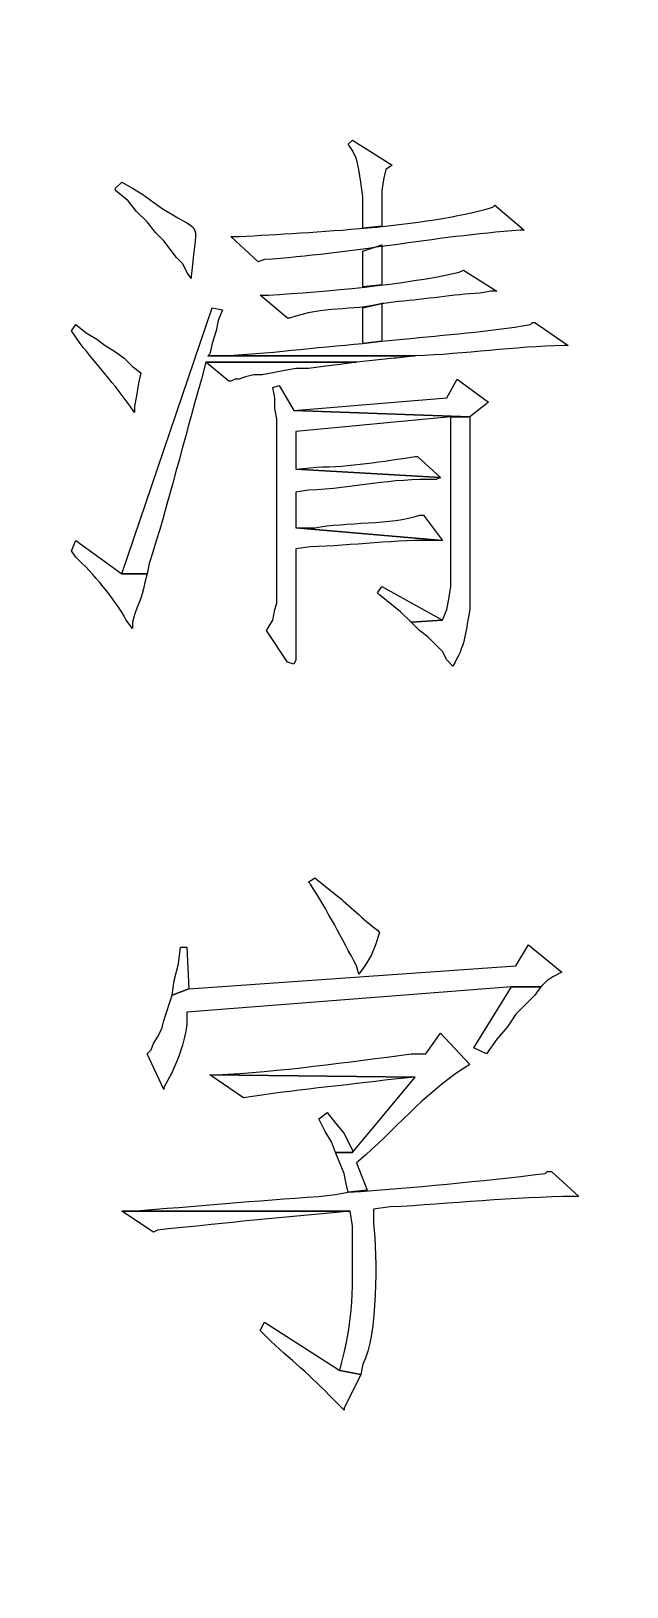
# Model space of a CAD drawing. Header units: centimetres. Extents: x -20.7 to 20.7, y -14.5 to 14.5.
# Drawn here: x -12.783 to -12.181, y -8.708 to -7.137 of the extents above; entities that cross this region are included whole.
import ezdxf

# ---------------------------------------------------------------- set-up
doc = ezdxf.new("R2010")
doc.units = ezdxf.units.CM
doc.header["$MEASUREMENT"] = 0
doc.layers.add('layer 1', color=7, linetype='Continuous')

msp = doc.modelspace()

# ---------------------------------------------------------------- linework, layer by layer
at = {"layer": 'layer 1', "lineweight": 9}
msp.add_open_spline([(19.88612, 13.89874), (19.88612, 13.89874), (-20.11465, 13.89874), (-20.11465, 13.89874), (-20.11465, 13.89874), (-20.11465, 13.89874), (-20.11465, -13.80208), (-20.11465, -13.80208)], degree=3, knots=[0, 0, 0, 0, 0.3333333, 0.3333333, 0.3333333, 0.3333333, 1, 1, 1, 1], dxfattribs=at)
at = {"layer": 'layer 1'}
for points, knots in [([(-12.45867, -7.24676), (-12.45867, -7.24676), (-12.4629, -7.251), (-12.4629, -7.251), (-12.4629, -7.251), (-12.4629, -7.251), (-12.45867, -7.25735), (-12.45867, -7.25735), (-12.45867, -7.25735), (-12.45867, -7.25735), (-12.45443, -7.26581), (-12.45443, -7.26581), (-12.45443, -7.26581), (-12.45443, -7.26581), (-12.45232, -7.2764), (-12.45232, -7.2764), (-12.45232, -7.2764), (-12.45232, -7.2764), (-12.4502, -7.2891), (-12.4502, -7.2891), (-12.4502, -7.2891), (-12.4502, -7.2891), (-12.44808, -7.30391), (-12.44808, -7.30391), (-12.44808, -7.30391), (-12.44808, -7.30391), (-12.44808, -7.33566), (-12.44808, -7.33566), (-12.44808, -7.33566), (-12.44808, -7.33566), (-12.42903, -7.33355), (-12.42903, -7.33355), (-12.42903, -7.33355), (-12.42903, -7.33355), (-12.42903, -7.29756), (-12.42903, -7.29756), (-12.42903, -7.29756), (-12.42903, -7.29756), (-12.42692, -7.28486), (-12.42692, -7.28486), (-12.42692, -7.28486), (-12.42692, -7.28486), (-12.4248, -7.2764), (-12.4248, -7.2764), (-12.4248, -7.2764), (-12.4248, -7.2764), (-12.41845, -7.27216), (-12.41845, -7.27216), (-12.41845, -7.27216), (-12.41845, -7.27216), (-12.45867, -7.24676), (-12.45867, -7.24676)], [0, 0, 0, 0, 0.0714286, 0.0714286, 0.0714286, 0.0714286, 0.1428571, 0.1428571, 0.1428571, 0.1428571, 0.2142857, 0.2142857, 0.2142857, 0.2142857, 0.2857143, 0.2857143, 0.2857143, 0.2857143, 0.3571429, 0.3571429, 0.3571429, 0.3571429, 0.4285714, 0.4285714, 0.4285714, 0.4285714, 0.5, 0.5, 0.5, 0.5, 0.5714286, 0.5714286, 0.5714286, 0.5714286, 0.6428571, 0.6428571, 0.6428571, 0.6428571, 0.7142857, 0.7142857, 0.7142857, 0.7142857, 0.7857143, 0.7857143, 0.7857143, 0.7857143, 0.8571429, 0.8571429, 0.8571429, 0.8571429, 1, 1, 1, 1]), ([(-12.6915, -7.2891), (-12.6915, -7.2891), (-12.69785, -7.29545), (-12.69785, -7.29545), (-12.69785, -7.29545), (-12.69785, -7.29545), (-12.69785, -7.29756), (-12.69785, -7.29756), (-12.69785, -7.29756), (-12.69785, -7.29756), (-12.68515, -7.30815), (-12.68515, -7.30815), (-12.68515, -7.30815), (-12.68515, -7.30815), (-12.67668, -7.31873), (-12.67668, -7.31873), (-12.67668, -7.31873), (-12.67668, -7.31873), (-12.6661, -7.32931), (-12.6661, -7.32931), (-12.6661, -7.32931), (-12.6661, -7.32931), (-12.65763, -7.3399), (-12.65763, -7.3399), (-12.65763, -7.3399), (-12.65763, -7.3399), (-12.64917, -7.34836), (-12.64917, -7.34836), (-12.64917, -7.34836), (-12.64917, -7.34836), (-12.63647, -7.3653), (-12.63647, -7.3653), (-12.63647, -7.3653), (-12.63647, -7.3653), (-12.63012, -7.37165), (-12.63012, -7.37165), (-12.63012, -7.37165), (-12.63012, -7.37165), (-12.62588, -7.38011), (-12.62588, -7.38011), (-12.62588, -7.38011), (-12.62588, -7.38011), (-12.62165, -7.38646), (-12.62165, -7.38646), (-12.62165, -7.38646), (-12.62165, -7.38646), (-12.62165, -7.38435), (-12.62165, -7.38435), (-12.62165, -7.38435), (-12.61459, -7.31446), (-12.60719, -7.35006), (-12.67033, -7.3018), (-12.67033, -7.3018), (-12.67033, -7.3018), (-12.68092, -7.29545), (-12.68092, -7.29545), (-12.68092, -7.29545), (-12.68092, -7.29545), (-12.6915, -7.2891), (-12.6915, -7.2891)], [0, 0, 0, 0, 0.0625, 0.0625, 0.0625, 0.0625, 0.125, 0.125, 0.125, 0.125, 0.1875, 0.1875, 0.1875, 0.1875, 0.25, 0.25, 0.25, 0.25, 0.3125, 0.3125, 0.3125, 0.3125, 0.375, 0.375, 0.375, 0.375, 0.4375, 0.4375, 0.4375, 0.4375, 0.5, 0.5, 0.5, 0.5, 0.5625, 0.5625, 0.5625, 0.5625, 0.625, 0.625, 0.625, 0.625, 0.6875, 0.6875, 0.6875, 0.6875, 0.75, 0.75, 0.75, 0.75, 0.8125, 0.8125, 0.8125, 0.8125, 0.875, 0.875, 0.875, 0.875, 1, 1, 1, 1]), ([(-12.31473, -7.31238), (-12.31473, -7.31238), (-12.31685, -7.3145), (-12.31685, -7.3145), (-12.31685, -7.3145), (-12.38663, -7.33503), (-12.49775, -7.33968), (-12.57297, -7.34413), (-12.57297, -7.34413), (-12.57297, -7.34413), (-12.58143, -7.34413), (-12.58143, -7.34413), (-12.58143, -7.34413), (-12.58143, -7.34413), (-12.55392, -7.36953), (-12.55392, -7.36953), (-12.55392, -7.36953), (-12.55392, -7.36953), (-12.54757, -7.36741), (-12.54757, -7.36741), (-12.54757, -7.36741), (-12.46043, -7.36173), (-12.37654, -7.34406), (-12.28933, -7.33778), (-12.28933, -7.33778), (-12.28933, -7.33778), (-12.2851, -7.33778), (-12.2851, -7.33778), (-12.2851, -7.33778), (-12.2851, -7.33778), (-12.31473, -7.31238), (-12.31473, -7.31238)], [0, 0, 0, 0, 0.1111111, 0.1111111, 0.1111111, 0.1111111, 0.2222222, 0.2222222, 0.2222222, 0.2222222, 0.3333333, 0.3333333, 0.3333333, 0.3333333, 0.4444444, 0.4444444, 0.4444444, 0.4444444, 0.5555556, 0.5555556, 0.5555556, 0.5555556, 0.6666667, 0.6666667, 0.6666667, 0.6666667, 0.7777778, 0.7777778, 0.7777778, 0.7777778, 1, 1, 1, 1]), ([(-12.42903, -7.3526), (-12.42903, -7.3526), (-12.44808, -7.35895), (-12.44808, -7.35895), (-12.44808, -7.35895), (-12.44808, -7.35895), (-12.44808, -7.39493), (-12.44808, -7.39493), (-12.44808, -7.39493), (-12.44808, -7.39493), (-12.42903, -7.39281), (-12.42903, -7.39281), (-12.42903, -7.39281), (-12.42903, -7.39281), (-12.42903, -7.3526), (-12.42903, -7.3526)], [0, 0, 0, 0, 0.2, 0.2, 0.2, 0.2, 0.4, 0.4, 0.4, 0.4, 0.6, 0.6, 0.6, 0.6, 1, 1, 1, 1]), ([(-12.34648, -7.37799), (-12.34648, -7.37799), (-12.35072, -7.38011), (-12.35072, -7.38011), (-12.35072, -7.38011), (-12.40649, -7.39309), (-12.48502, -7.39948), (-12.54333, -7.40339), (-12.54333, -7.40339), (-12.54333, -7.40339), (-12.5518, -7.40339), (-12.5518, -7.40339), (-12.5518, -7.40339), (-12.5518, -7.40339), (-12.52428, -7.42668), (-12.52428, -7.42668), (-12.52428, -7.42668), (-12.52428, -7.42668), (-12.52217, -7.42668), (-12.52217, -7.42668), (-12.52217, -7.42668), (-12.48766, -7.41401), (-12.45902, -7.41955), (-12.42903, -7.41186), (-12.42903, -7.41186), (-12.42903, -7.41186), (-12.42692, -7.41186), (-12.42692, -7.41186), (-12.42692, -7.41186), (-12.42692, -7.41186), (-12.4121, -7.40974), (-12.4121, -7.40974), (-12.4121, -7.40974), (-12.38448, -7.40759), (-12.35714, -7.40283), (-12.32955, -7.40128), (-12.32955, -7.40128), (-12.32955, -7.40128), (-12.31897, -7.39916), (-12.31897, -7.39916), (-12.31897, -7.39916), (-12.31897, -7.39916), (-12.31262, -7.39916), (-12.31262, -7.39916), (-12.31262, -7.39916), (-12.31262, -7.39916), (-12.34648, -7.37799), (-12.34648, -7.37799)], [0, 0, 0, 0, 0.0769231, 0.0769231, 0.0769231, 0.0769231, 0.1538462, 0.1538462, 0.1538462, 0.1538462, 0.2307692, 0.2307692, 0.2307692, 0.2307692, 0.3076923, 0.3076923, 0.3076923, 0.3076923, 0.3846154, 0.3846154, 0.3846154, 0.3846154, 0.4615385, 0.4615385, 0.4615385, 0.4615385, 0.5384615, 0.5384615, 0.5384615, 0.5384615, 0.6153846, 0.6153846, 0.6153846, 0.6153846, 0.6923077, 0.6923077, 0.6923077, 0.6923077, 0.7692308, 0.7692308, 0.7692308, 0.7692308, 0.8461538, 0.8461538, 0.8461538, 0.8461538, 1, 1, 1, 1]), ([(-12.42903, -7.41186), (-12.42903, -7.41186), (-12.44808, -7.4161), (-12.44808, -7.4161), (-12.44808, -7.4161), (-12.44808, -7.4161), (-12.44808, -7.45208), (-12.44808, -7.45208), (-12.44808, -7.45208), (-12.44808, -7.45208), (-12.42903, -7.44996), (-12.42903, -7.44996), (-12.42903, -7.44996), (-12.42903, -7.44996), (-12.42903, -7.41186), (-12.42903, -7.41186)], [0, 0, 0, 0, 0.2, 0.2, 0.2, 0.2, 0.4, 0.4, 0.4, 0.4, 0.6, 0.6, 0.6, 0.6, 1, 1, 1, 1]), ([(-12.60048, -7.4161), (-12.60048, -7.4161), (-12.6915, -7.68491), (-12.6915, -7.68491), (-12.6915, -7.68491), (-12.6915, -7.68491), (-12.6661, -7.68491), (-12.6661, -7.68491), (-12.6661, -7.68491), (-12.6661, -7.68491), (-12.66398, -7.67433), (-12.66398, -7.67433), (-12.66398, -7.67433), (-12.6443, -7.61372), (-12.62923, -7.54962), (-12.61107, -7.48806), (-12.61107, -7.48806), (-12.61107, -7.48806), (-12.60683, -7.47113), (-12.60683, -7.47113), (-12.60683, -7.47113), (-12.60683, -7.47113), (-12.45443, -7.47113), (-12.45443, -7.47113), (-12.45443, -7.47113), (-12.45443, -7.47113), (-12.43538, -7.46901), (-12.43538, -7.46901), (-12.43538, -7.46901), (-12.43538, -7.46901), (-12.41633, -7.4669), (-12.41633, -7.4669), (-12.41633, -7.4669), (-12.41633, -7.4669), (-12.41422, -7.4669), (-12.41422, -7.4669), (-12.41422, -7.4669), (-12.41422, -7.4669), (-12.39517, -7.46478), (-12.39517, -7.46478), (-12.39517, -7.46478), (-12.39517, -7.46478), (-12.60472, -7.46478), (-12.60472, -7.46478), (-12.60472, -7.46478), (-12.60472, -7.46478), (-12.6026, -7.46266), (-12.6026, -7.46266), (-12.6026, -7.46266), (-12.6026, -7.46266), (-12.60048, -7.45208), (-12.60048, -7.45208), (-12.60048, -7.45208), (-12.60048, -7.45208), (-12.59625, -7.43938), (-12.59625, -7.43938), (-12.59625, -7.43938), (-12.59625, -7.43938), (-12.59413, -7.4288), (-12.59413, -7.4288), (-12.59413, -7.4288), (-12.59413, -7.4288), (-12.5899, -7.41821), (-12.5899, -7.41821), (-12.5899, -7.41821), (-12.5899, -7.41821), (-12.60048, -7.4161), (-12.60048, -7.4161)], [0, 0, 0, 0, 0.0555556, 0.0555556, 0.0555556, 0.0555556, 0.1111111, 0.1111111, 0.1111111, 0.1111111, 0.1666667, 0.1666667, 0.1666667, 0.1666667, 0.2222222, 0.2222222, 0.2222222, 0.2222222, 0.2777778, 0.2777778, 0.2777778, 0.2777778, 0.3333333, 0.3333333, 0.3333333, 0.3333333, 0.3888889, 0.3888889, 0.3888889, 0.3888889, 0.4444444, 0.4444444, 0.4444444, 0.4444444, 0.5, 0.5, 0.5, 0.5, 0.5555556, 0.5555556, 0.5555556, 0.5555556, 0.6111111, 0.6111111, 0.6111111, 0.6111111, 0.6666667, 0.6666667, 0.6666667, 0.6666667, 0.7222222, 0.7222222, 0.7222222, 0.7222222, 0.7777778, 0.7777778, 0.7777778, 0.7777778, 0.8333333, 0.8333333, 0.8333333, 0.8333333, 0.8888889, 0.8888889, 0.8888889, 0.8888889, 1, 1, 1, 1]), ([(-12.27452, -7.43091), (-12.27452, -7.43091), (-12.27663, -7.43091), (-12.27663, -7.43091), (-12.27663, -7.43091), (-12.27663, -7.43091), (-12.27875, -7.43303), (-12.27875, -7.43303), (-12.27875, -7.43303), (-12.32119, -7.44008), (-12.36465, -7.4434), (-12.40787, -7.44785), (-12.40787, -7.44785), (-12.40787, -7.44785), (-12.42903, -7.44996), (-12.42903, -7.44996), (-12.42903, -7.44996), (-12.42903, -7.44996), (-12.44808, -7.45208), (-12.44808, -7.45208), (-12.44808, -7.45208), (-12.49585, -7.45614), (-12.54429, -7.46234), (-12.59202, -7.46478), (-12.59202, -7.46478), (-12.59202, -7.46478), (-12.60472, -7.46478), (-12.60472, -7.46478), (-12.60472, -7.46478), (-12.60472, -7.46478), (-12.39517, -7.46478), (-12.39517, -7.46478), (-12.39517, -7.46478), (-12.3449, -7.46266), (-12.29501, -7.45532), (-12.24488, -7.4542), (-12.24488, -7.4542), (-12.24488, -7.4542), (-12.24065, -7.4542), (-12.24065, -7.4542), (-12.24065, -7.4542), (-12.24065, -7.4542), (-12.27452, -7.43091), (-12.27452, -7.43091)], [0, 0, 0, 0, 0.0833333, 0.0833333, 0.0833333, 0.0833333, 0.1666667, 0.1666667, 0.1666667, 0.1666667, 0.25, 0.25, 0.25, 0.25, 0.3333333, 0.3333333, 0.3333333, 0.3333333, 0.4166667, 0.4166667, 0.4166667, 0.4166667, 0.5, 0.5, 0.5, 0.5, 0.5833333, 0.5833333, 0.5833333, 0.5833333, 0.6666667, 0.6666667, 0.6666667, 0.6666667, 0.75, 0.75, 0.75, 0.75, 0.8333333, 0.8333333, 0.8333333, 0.8333333, 1, 1, 1, 1]), ([(-12.73807, -7.43303), (-12.73807, -7.43303), (-12.7423, -7.43938), (-12.7423, -7.43938), (-12.7423, -7.43938), (-12.7423, -7.43938), (-12.73383, -7.45208), (-12.73383, -7.45208), (-12.73383, -7.45208), (-12.71679, -7.47349), (-12.69898, -7.49346), (-12.68303, -7.51558), (-12.68303, -7.51558), (-12.68303, -7.51558), (-12.6788, -7.52193), (-12.6788, -7.52193), (-12.6788, -7.52193), (-12.6788, -7.52193), (-12.6788, -7.51558), (-12.6788, -7.51558), (-12.6788, -7.51558), (-12.6788, -7.51558), (-12.67668, -7.50499), (-12.67668, -7.50499), (-12.67668, -7.50499), (-12.67668, -7.50499), (-12.67457, -7.49229), (-12.67457, -7.49229), (-12.67457, -7.49229), (-12.67457, -7.49229), (-12.67245, -7.48171), (-12.67245, -7.48171), (-12.67245, -7.48171), (-12.67245, -7.48171), (-12.68092, -7.47536), (-12.68092, -7.47536), (-12.68092, -7.47536), (-12.68092, -7.47536), (-12.68938, -7.46689), (-12.68938, -7.46689), (-12.68938, -7.46689), (-12.68938, -7.46689), (-12.69785, -7.46054), (-12.69785, -7.46054), (-12.69785, -7.46054), (-12.69785, -7.46054), (-12.70843, -7.45419), (-12.70843, -7.45419), (-12.70843, -7.45419), (-12.70843, -7.45419), (-12.7169, -7.44784), (-12.7169, -7.44784), (-12.7169, -7.44784), (-12.7169, -7.44784), (-12.72748, -7.44149), (-12.72748, -7.44149), (-12.72748, -7.44149), (-12.72748, -7.44149), (-12.73807, -7.43303), (-12.73807, -7.43303)], [0, 0, 0, 0, 0.0625, 0.0625, 0.0625, 0.0625, 0.125, 0.125, 0.125, 0.125, 0.1875, 0.1875, 0.1875, 0.1875, 0.25, 0.25, 0.25, 0.25, 0.3125, 0.3125, 0.3125, 0.3125, 0.375, 0.375, 0.375, 0.375, 0.4375, 0.4375, 0.4375, 0.4375, 0.5, 0.5, 0.5, 0.5, 0.5625, 0.5625, 0.5625, 0.5625, 0.625, 0.625, 0.625, 0.625, 0.6875, 0.6875, 0.6875, 0.6875, 0.75, 0.75, 0.75, 0.75, 0.8125, 0.8125, 0.8125, 0.8125, 0.875, 0.875, 0.875, 0.875, 1, 1, 1, 1]), ([(-12.45443, -7.47113), (-12.45443, -7.47113), (-12.60683, -7.47113), (-12.60683, -7.47113), (-12.60683, -7.47113), (-12.60683, -7.47113), (-12.58355, -7.49018), (-12.58355, -7.49018), (-12.58355, -7.49018), (-12.58355, -7.49018), (-12.58143, -7.49018), (-12.58143, -7.49018), (-12.58143, -7.49018), (-12.58143, -7.49018), (-12.5772, -7.48806), (-12.5772, -7.48806), (-12.5772, -7.48806), (-12.5772, -7.48806), (-12.57297, -7.48806), (-12.57297, -7.48806), (-12.57297, -7.48806), (-12.57297, -7.48806), (-12.56662, -7.48595), (-12.56662, -7.48595), (-12.56662, -7.48595), (-12.56662, -7.48595), (-12.55815, -7.48383), (-12.55815, -7.48383), (-12.55815, -7.48383), (-12.55815, -7.48383), (-12.54968, -7.48383), (-12.54968, -7.48383), (-12.54968, -7.48383), (-12.54968, -7.48383), (-12.5391, -7.48171), (-12.5391, -7.48171), (-12.5391, -7.48171), (-12.5391, -7.48171), (-12.52852, -7.4796), (-12.52852, -7.4796), (-12.52852, -7.4796), (-12.52852, -7.4796), (-12.51582, -7.47748), (-12.51582, -7.47748), (-12.51582, -7.47748), (-12.51582, -7.47748), (-12.50312, -7.47748), (-12.50312, -7.47748), (-12.50312, -7.47748), (-12.50312, -7.47748), (-12.4883, -7.47536), (-12.4883, -7.47536), (-12.4883, -7.47536), (-12.4883, -7.47536), (-12.47137, -7.47325), (-12.47137, -7.47325), (-12.47137, -7.47325), (-12.47137, -7.47325), (-12.45443, -7.47113), (-12.45443, -7.47113)], [0, 0, 0, 0, 0.0625, 0.0625, 0.0625, 0.0625, 0.125, 0.125, 0.125, 0.125, 0.1875, 0.1875, 0.1875, 0.1875, 0.25, 0.25, 0.25, 0.25, 0.3125, 0.3125, 0.3125, 0.3125, 0.375, 0.375, 0.375, 0.375, 0.4375, 0.4375, 0.4375, 0.4375, 0.5, 0.5, 0.5, 0.5, 0.5625, 0.5625, 0.5625, 0.5625, 0.625, 0.625, 0.625, 0.625, 0.6875, 0.6875, 0.6875, 0.6875, 0.75, 0.75, 0.75, 0.75, 0.8125, 0.8125, 0.8125, 0.8125, 0.875, 0.875, 0.875, 0.875, 1, 1, 1, 1]), ([(-12.35283, -7.48806), (-12.35283, -7.48806), (-12.36342, -7.50711), (-12.36342, -7.50711), (-12.36342, -7.50711), (-12.36342, -7.50711), (-12.51793, -7.51981), (-12.51793, -7.51981), (-12.51793, -7.51981), (-12.51793, -7.51981), (-12.34013, -7.52616), (-12.34013, -7.52616), (-12.34013, -7.52616), (-12.34013, -7.52616), (-12.32108, -7.51135), (-12.32108, -7.51135), (-12.32108, -7.51135), (-12.32108, -7.51135), (-12.35283, -7.48806), (-12.35283, -7.48806)], [0, 0, 0, 0, 0.1666667, 0.1666667, 0.1666667, 0.1666667, 0.3333333, 0.3333333, 0.3333333, 0.3333333, 0.5, 0.5, 0.5, 0.5, 0.6666667, 0.6666667, 0.6666667, 0.6666667, 1, 1, 1, 1]), ([(-12.53275, -7.49441), (-12.53275, -7.49441), (-12.5391, -7.49653), (-12.5391, -7.49653), (-12.5391, -7.49653), (-12.5391, -7.49653), (-12.53698, -7.50711), (-12.53698, -7.50711), (-12.53698, -7.50711), (-12.53698, -7.50711), (-12.53698, -7.5177), (-12.53698, -7.5177), (-12.53698, -7.5177), (-12.53698, -7.5177), (-12.53487, -7.52828), (-12.53487, -7.52828), (-12.53487, -7.52828), (-12.53487, -7.52828), (-12.53487, -7.71455), (-12.53487, -7.71455), (-12.53487, -7.71455), (-12.53487, -7.71455), (-12.53698, -7.7209), (-12.53698, -7.7209), (-12.53698, -7.7209), (-12.53698, -7.7209), (-12.5391, -7.73148), (-12.5391, -7.73148), (-12.5391, -7.73148), (-12.5391, -7.73148), (-12.54545, -7.74206), (-12.54545, -7.74206), (-12.54545, -7.74206), (-12.54545, -7.74206), (-12.52428, -7.77381), (-12.52428, -7.77381), (-12.52428, -7.77381), (-12.52428, -7.77381), (-12.51793, -7.77593), (-12.51793, -7.77593), (-12.51793, -7.77593), (-12.51793, -7.77593), (-12.51582, -7.7717), (-12.51582, -7.7717), (-12.51582, -7.7717), (-12.51582, -7.7717), (-12.51582, -7.65951), (-12.51582, -7.65951), (-12.51582, -7.65951), (-12.51582, -7.65951), (-12.501, -7.6574), (-12.501, -7.6574), (-12.501, -7.6574), (-12.45884, -7.65634), (-12.41429, -7.65006), (-12.37188, -7.65105), (-12.37188, -7.65105), (-12.37188, -7.65105), (-12.36765, -7.65105), (-12.36765, -7.65105), (-12.36765, -7.65105), (-12.36765, -7.65105), (-12.51582, -7.63835), (-12.51582, -7.63835), (-12.51582, -7.63835), (-12.51582, -7.63835), (-12.51582, -7.60236), (-12.51582, -7.60236), (-12.51582, -7.60236), (-12.51582, -7.60236), (-12.50312, -7.60025), (-12.50312, -7.60025), (-12.50312, -7.60025), (-12.45673, -7.59845), (-12.41923, -7.58797), (-12.374, -7.58966), (-12.374, -7.58966), (-12.374, -7.58966), (-12.36977, -7.58755), (-12.36977, -7.58755), (-12.36977, -7.58755), (-12.36977, -7.58755), (-12.51582, -7.57908), (-12.51582, -7.57908), (-12.51582, -7.57908), (-12.51582, -7.57908), (-12.51582, -7.54098), (-12.51582, -7.54098), (-12.51582, -7.54098), (-12.51582, -7.54098), (-12.35918, -7.52616), (-12.35918, -7.52616), (-12.35918, -7.52616), (-12.35918, -7.52616), (-12.34013, -7.52616), (-12.34013, -7.52616), (-12.34013, -7.52616), (-12.34013, -7.52616), (-12.51793, -7.51981), (-12.51793, -7.51981), (-12.51793, -7.51981), (-12.51793, -7.51981), (-12.53275, -7.49441), (-12.53275, -7.49441)], [0, 0, 0, 0, 0.037037, 0.037037, 0.037037, 0.037037, 0.0740741, 0.0740741, 0.0740741, 0.0740741, 0.1111111, 0.1111111, 0.1111111, 0.1111111, 0.1481481, 0.1481481, 0.1481481, 0.1481481, 0.1851852, 0.1851852, 0.1851852, 0.1851852, 0.2222222, 0.2222222, 0.2222222, 0.2222222, 0.2592593, 0.2592593, 0.2592593, 0.2592593, 0.2962963, 0.2962963, 0.2962963, 0.2962963, 0.3333333, 0.3333333, 0.3333333, 0.3333333, 0.3703704, 0.3703704, 0.3703704, 0.3703704, 0.4074074, 0.4074074, 0.4074074, 0.4074074, 0.4444444, 0.4444444, 0.4444444, 0.4444444, 0.4814815, 0.4814815, 0.4814815, 0.4814815, 0.5185185, 0.5185185, 0.5185185, 0.5185185, 0.5555556, 0.5555556, 0.5555556, 0.5555556, 0.5925926, 0.5925926, 0.5925926, 0.5925926, 0.6296296, 0.6296296, 0.6296296, 0.6296296, 0.6666667, 0.6666667, 0.6666667, 0.6666667, 0.7037037, 0.7037037, 0.7037037, 0.7037037, 0.7407407, 0.7407407, 0.7407407, 0.7407407, 0.7777778, 0.7777778, 0.7777778, 0.7777778, 0.8148148, 0.8148148, 0.8148148, 0.8148148, 0.8518519, 0.8518519, 0.8518519, 0.8518519, 0.8888889, 0.8888889, 0.8888889, 0.8888889, 0.9259259, 0.9259259, 0.9259259, 0.9259259, 1, 1, 1, 1]), ([(-12.34013, -7.52616), (-12.34013, -7.52616), (-12.35918, -7.52616), (-12.35918, -7.52616), (-12.35918, -7.52616), (-12.35918, -7.52616), (-12.35918, -7.69761), (-12.35918, -7.69761), (-12.35918, -7.69761), (-12.35918, -7.69761), (-12.3613, -7.71031), (-12.3613, -7.71031), (-12.3613, -7.71031), (-12.3613, -7.71031), (-12.36342, -7.7209), (-12.36342, -7.7209), (-12.36342, -7.7209), (-12.36342, -7.7209), (-12.36765, -7.73148), (-12.36765, -7.73148), (-12.36765, -7.73148), (-12.36765, -7.73148), (-12.3994, -7.7336), (-12.3994, -7.7336), (-12.3994, -7.7336), (-12.3994, -7.7336), (-12.39093, -7.74206), (-12.39093, -7.74206), (-12.39093, -7.74206), (-12.39093, -7.74206), (-12.38247, -7.74841), (-12.38247, -7.74841), (-12.38247, -7.74841), (-12.38247, -7.74841), (-12.36765, -7.76323), (-12.36765, -7.76323), (-12.36765, -7.76323), (-12.36765, -7.76323), (-12.36342, -7.7717), (-12.36342, -7.7717), (-12.36342, -7.7717), (-12.36342, -7.7717), (-12.35707, -7.77805), (-12.35707, -7.77805), (-12.35707, -7.77805), (-12.35707, -7.77805), (-12.35495, -7.77381), (-12.35495, -7.77381), (-12.35495, -7.77381), (-12.34423, -7.75547), (-12.34405, -7.74125), (-12.34013, -7.7209), (-12.34013, -7.7209), (-12.34013, -7.7209), (-12.34013, -7.7082), (-12.34013, -7.7082), (-12.34013, -7.7082), (-12.34013, -7.7082), (-12.34013, -7.52616), (-12.34013, -7.52616)], [0, 0, 0, 0, 0.0625, 0.0625, 0.0625, 0.0625, 0.125, 0.125, 0.125, 0.125, 0.1875, 0.1875, 0.1875, 0.1875, 0.25, 0.25, 0.25, 0.25, 0.3125, 0.3125, 0.3125, 0.3125, 0.375, 0.375, 0.375, 0.375, 0.4375, 0.4375, 0.4375, 0.4375, 0.5, 0.5, 0.5, 0.5, 0.5625, 0.5625, 0.5625, 0.5625, 0.625, 0.625, 0.625, 0.625, 0.6875, 0.6875, 0.6875, 0.6875, 0.75, 0.75, 0.75, 0.75, 0.8125, 0.8125, 0.8125, 0.8125, 0.875, 0.875, 0.875, 0.875, 1, 1, 1, 1]), ([(-12.39305, -7.56638), (-12.39305, -7.56638), (-12.39517, -7.56638), (-12.39517, -7.56638), (-12.39517, -7.56638), (-12.4278, -7.57103), (-12.46121, -7.57679), (-12.49465, -7.57696), (-12.49465, -7.57696), (-12.49465, -7.57696), (-12.51582, -7.57908), (-12.51582, -7.57908), (-12.51582, -7.57908), (-12.51582, -7.57908), (-12.36977, -7.58754), (-12.36977, -7.58754), (-12.36977, -7.58754), (-12.36977, -7.58754), (-12.39305, -7.56638), (-12.39305, -7.56638)], [0, 0, 0, 0, 0.1666667, 0.1666667, 0.1666667, 0.1666667, 0.3333333, 0.3333333, 0.3333333, 0.3333333, 0.5, 0.5, 0.5, 0.5, 0.6666667, 0.6666667, 0.6666667, 0.6666667, 1, 1, 1, 1]), ([(-12.3867, -7.62565), (-12.3867, -7.62565), (-12.39093, -7.62565), (-12.39093, -7.62565), (-12.39093, -7.62565), (-12.41838, -7.63521), (-12.46611, -7.63224), (-12.49677, -7.63835), (-12.49677, -7.63835), (-12.49677, -7.63835), (-12.51582, -7.63835), (-12.51582, -7.63835), (-12.51582, -7.63835), (-12.51582, -7.63835), (-12.36765, -7.65105), (-12.36765, -7.65105), (-12.36765, -7.65105), (-12.36765, -7.65105), (-12.3867, -7.62565), (-12.3867, -7.62565)], [0, 0, 0, 0, 0.1666667, 0.1666667, 0.1666667, 0.1666667, 0.3333333, 0.3333333, 0.3333333, 0.3333333, 0.5, 0.5, 0.5, 0.5, 0.6666667, 0.6666667, 0.6666667, 0.6666667, 1, 1, 1, 1]), ([(-12.73807, -7.65105), (-12.73807, -7.65105), (-12.7423, -7.66163), (-12.7423, -7.66163), (-12.7423, -7.66163), (-12.7423, -7.66163), (-12.73807, -7.66798), (-12.73807, -7.66798), (-12.73807, -7.66798), (-12.72134, -7.68318), (-12.6976, -7.71133), (-12.68727, -7.73148), (-12.68727, -7.73148), (-12.68727, -7.73148), (-12.68092, -7.73995), (-12.68092, -7.73995), (-12.68092, -7.73995), (-12.68092, -7.73995), (-12.68092, -7.7336), (-12.68092, -7.7336), (-12.68092, -7.7336), (-12.67619, -7.71469), (-12.67174, -7.71246), (-12.66822, -7.69338), (-12.66822, -7.69338), (-12.66822, -7.69338), (-12.6661, -7.68491), (-12.6661, -7.68491), (-12.6661, -7.68491), (-12.6661, -7.68491), (-12.6915, -7.68491), (-12.6915, -7.68491), (-12.6915, -7.68491), (-12.6915, -7.68491), (-12.73807, -7.65105), (-12.73807, -7.65105)], [0, 0, 0, 0, 0.1, 0.1, 0.1, 0.1, 0.2, 0.2, 0.2, 0.2, 0.3, 0.3, 0.3, 0.3, 0.4, 0.4, 0.4, 0.4, 0.5, 0.5, 0.5, 0.5, 0.6, 0.6, 0.6, 0.6, 0.7, 0.7, 0.7, 0.7, 0.8, 0.8, 0.8, 0.8, 1, 1, 1, 1]), ([(-12.42903, -7.69761), (-12.42903, -7.69761), (-12.43327, -7.70396), (-12.43327, -7.70396), (-12.43327, -7.70396), (-12.43327, -7.70396), (-12.43115, -7.70608), (-12.43115, -7.70608), (-12.43115, -7.70608), (-12.43115, -7.70608), (-12.40998, -7.72301), (-12.40998, -7.72301), (-12.40998, -7.72301), (-12.40998, -7.72301), (-12.3994, -7.7336), (-12.3994, -7.7336), (-12.3994, -7.7336), (-12.3994, -7.7336), (-12.36765, -7.73148), (-12.36765, -7.73148), (-12.36765, -7.73148), (-12.36765, -7.73148), (-12.42903, -7.69761), (-12.42903, -7.69761)], [0, 0, 0, 0, 0.1428571, 0.1428571, 0.1428571, 0.1428571, 0.2857143, 0.2857143, 0.2857143, 0.2857143, 0.4285714, 0.4285714, 0.4285714, 0.4285714, 0.5714286, 0.5714286, 0.5714286, 0.5714286, 0.7142857, 0.7142857, 0.7142857, 0.7142857, 1, 1, 1, 1]), ([(-12.49677, -7.99183), (-12.49677, -7.99183), (-12.50312, -7.99606), (-12.50312, -7.99606), (-12.50312, -7.99606), (-12.50312, -7.99606), (-12.501, -7.99818), (-12.501, -7.99818), (-12.501, -7.99818), (-12.48382, -8.02471), (-12.46943, -8.05304), (-12.45443, -8.08073), (-12.45443, -8.08073), (-12.45443, -8.08073), (-12.45232, -8.08919), (-12.45232, -8.08919), (-12.45232, -8.08919), (-12.45232, -8.08919), (-12.44597, -8.08073), (-12.44597, -8.08073), (-12.44597, -8.08073), (-12.44597, -8.08073), (-12.43962, -8.07014), (-12.43962, -8.07014), (-12.43962, -8.07014), (-12.43962, -8.07014), (-12.43538, -8.05956), (-12.43538, -8.05956), (-12.43538, -8.05956), (-12.43538, -8.05956), (-12.43115, -8.04686), (-12.43115, -8.04686), (-12.43115, -8.04686), (-12.43115, -8.04686), (-12.43327, -8.04474), (-12.43327, -8.04474), (-12.43327, -8.04474), (-12.44826, -8.03377), (-12.46089, -8.02012), (-12.4756, -8.00876), (-12.4756, -8.00876), (-12.4756, -8.00876), (-12.48618, -8.00029), (-12.48618, -8.00029), (-12.48618, -8.00029), (-12.48618, -8.00029), (-12.49677, -7.99183), (-12.49677, -7.99183)], [0, 0, 0, 0, 0.0769231, 0.0769231, 0.0769231, 0.0769231, 0.1538462, 0.1538462, 0.1538462, 0.1538462, 0.2307692, 0.2307692, 0.2307692, 0.2307692, 0.3076923, 0.3076923, 0.3076923, 0.3076923, 0.3846154, 0.3846154, 0.3846154, 0.3846154, 0.4615385, 0.4615385, 0.4615385, 0.4615385, 0.5384615, 0.5384615, 0.5384615, 0.5384615, 0.6153846, 0.6153846, 0.6153846, 0.6153846, 0.6923077, 0.6923077, 0.6923077, 0.6923077, 0.7692308, 0.7692308, 0.7692308, 0.7692308, 0.8461538, 0.8461538, 0.8461538, 0.8461538, 1, 1, 1, 1]), ([(-12.28087, -8.05956), (-12.28087, -8.05956), (-12.29357, -8.08073), (-12.29357, -8.08073), (-12.29357, -8.08073), (-12.29357, -8.08073), (-12.62377, -8.10401), (-12.62377, -8.10401), (-12.62377, -8.10401), (-12.62377, -8.10401), (-12.6407, -8.11036), (-12.6407, -8.11036), (-12.6407, -8.11036), (-12.6407, -8.11036), (-12.64917, -8.13576), (-12.64917, -8.13576), (-12.64917, -8.13576), (-12.64917, -8.13576), (-12.65128, -8.14423), (-12.65128, -8.14423), (-12.65128, -8.14423), (-12.65128, -8.14423), (-12.65552, -8.1527), (-12.65552, -8.1527), (-12.65552, -8.1527), (-12.65552, -8.1527), (-12.65975, -8.15905), (-12.65975, -8.15905), (-12.65975, -8.15905), (-12.65975, -8.15905), (-12.66187, -8.1654), (-12.66187, -8.1654), (-12.66187, -8.1654), (-12.66187, -8.1654), (-12.6661, -8.16963), (-12.6661, -8.16963), (-12.6661, -8.16963), (-12.6661, -8.16963), (-12.64917, -8.20561), (-12.64917, -8.20561), (-12.64917, -8.20561), (-12.64917, -8.20561), (-12.64917, -8.2035), (-12.64917, -8.2035), (-12.64917, -8.2035), (-12.6376, -8.18413), (-12.62927, -8.16236), (-12.62588, -8.14), (-12.62588, -8.14), (-12.62588, -8.14), (-12.62588, -8.1273), (-12.62588, -8.1273), (-12.62588, -8.1273), (-12.62588, -8.1273), (-12.2978, -8.1019), (-12.2978, -8.1019), (-12.2978, -8.1019), (-12.2978, -8.1019), (-12.26817, -8.1019), (-12.26817, -8.1019), (-12.26817, -8.1019), (-12.26817, -8.1019), (-12.26182, -8.09555), (-12.26182, -8.09555), (-12.26182, -8.09555), (-12.26182, -8.09555), (-12.25547, -8.09131), (-12.25547, -8.09131), (-12.25547, -8.09131), (-12.25547, -8.09131), (-12.247, -8.08708), (-12.247, -8.08708), (-12.247, -8.08708), (-12.247, -8.08708), (-12.28087, -8.05956), (-12.28087, -8.05956)], [0, 0, 0, 0, 0.05, 0.05, 0.05, 0.05, 0.1, 0.1, 0.1, 0.1, 0.15, 0.15, 0.15, 0.15, 0.2, 0.2, 0.2, 0.2, 0.25, 0.25, 0.25, 0.25, 0.3, 0.3, 0.3, 0.3, 0.35, 0.35, 0.35, 0.35, 0.4, 0.4, 0.4, 0.4, 0.45, 0.45, 0.45, 0.45, 0.5, 0.5, 0.5, 0.5, 0.55, 0.55, 0.55, 0.55, 0.6, 0.6, 0.6, 0.6, 0.65, 0.65, 0.65, 0.65, 0.7, 0.7, 0.7, 0.7, 0.75, 0.75, 0.75, 0.75, 0.8, 0.8, 0.8, 0.8, 0.85, 0.85, 0.85, 0.85, 0.9, 0.9, 0.9, 0.9, 1, 1, 1, 1]), ([(-12.62588, -8.06168), (-12.62588, -8.06168), (-12.63223, -8.06168), (-12.63223, -8.06168), (-12.63223, -8.06168), (-12.63223, -8.06168), (-12.63435, -8.07861), (-12.63435, -8.07861), (-12.63435, -8.07861), (-12.63435, -8.07861), (-12.63858, -8.09555), (-12.63858, -8.09555), (-12.63858, -8.09555), (-12.63858, -8.09555), (-12.6407, -8.11036), (-12.6407, -8.11036), (-12.6407, -8.11036), (-12.6407, -8.11036), (-12.62377, -8.10401), (-12.62377, -8.10401), (-12.62377, -8.10401), (-12.62377, -8.10401), (-12.62588, -8.06168), (-12.62588, -8.06168)], [0, 0, 0, 0, 0.1428571, 0.1428571, 0.1428571, 0.1428571, 0.2857143, 0.2857143, 0.2857143, 0.2857143, 0.4285714, 0.4285714, 0.4285714, 0.4285714, 0.5714286, 0.5714286, 0.5714286, 0.5714286, 0.7142857, 0.7142857, 0.7142857, 0.7142857, 1, 1, 1, 1]), ([(-12.26817, -8.1019), (-12.26817, -8.1019), (-12.2978, -8.1019), (-12.2978, -8.1019), (-12.2978, -8.1019), (-12.2978, -8.1019), (-12.3359, -8.16328), (-12.3359, -8.16328), (-12.3359, -8.16328), (-12.3359, -8.16328), (-12.3232, -8.16963), (-12.3232, -8.16963), (-12.3232, -8.16963), (-12.3232, -8.16963), (-12.31262, -8.15481), (-12.31262, -8.15481), (-12.31262, -8.15481), (-12.31262, -8.15481), (-12.30203, -8.14211), (-12.30203, -8.14211), (-12.30203, -8.14211), (-12.30203, -8.14211), (-12.29357, -8.12941), (-12.29357, -8.12941), (-12.29357, -8.12941), (-12.29357, -8.12941), (-12.27452, -8.11036), (-12.27452, -8.11036), (-12.27452, -8.11036), (-12.27452, -8.11036), (-12.26817, -8.1019), (-12.26817, -8.1019)], [0, 0, 0, 0, 0.1111111, 0.1111111, 0.1111111, 0.1111111, 0.2222222, 0.2222222, 0.2222222, 0.2222222, 0.3333333, 0.3333333, 0.3333333, 0.3333333, 0.4444444, 0.4444444, 0.4444444, 0.4444444, 0.5555556, 0.5555556, 0.5555556, 0.5555556, 0.6666667, 0.6666667, 0.6666667, 0.6666667, 0.7777778, 0.7777778, 0.7777778, 0.7777778, 1, 1, 1, 1]), ([(-12.36977, -8.14846), (-12.36977, -8.14846), (-12.38458, -8.16963), (-12.38458, -8.16963), (-12.38458, -8.16963), (-12.38458, -8.16963), (-12.3994, -8.16963), (-12.3994, -8.16963), (-12.3994, -8.16963), (-12.46251, -8.1776), (-12.53317, -8.18769), (-12.59625, -8.1908), (-12.59625, -8.1908), (-12.59625, -8.1908), (-12.6026, -8.1908), (-12.6026, -8.1908), (-12.6026, -8.1908), (-12.6026, -8.1908), (-12.39517, -8.19291), (-12.39517, -8.19291), (-12.39517, -8.19291), (-12.39517, -8.19291), (-12.45867, -8.26911), (-12.45867, -8.26911), (-12.45867, -8.26911), (-12.45867, -8.26911), (-12.4756, -8.26911), (-12.4756, -8.26911), (-12.4756, -8.26911), (-12.4756, -8.26911), (-12.46713, -8.29028), (-12.46713, -8.29028), (-12.46713, -8.29028), (-12.46713, -8.29028), (-12.46502, -8.30086), (-12.46502, -8.30086), (-12.46502, -8.30086), (-12.46502, -8.30086), (-12.4629, -8.30933), (-12.4629, -8.30933), (-12.4629, -8.30933), (-12.4629, -8.30933), (-12.44385, -8.30721), (-12.44385, -8.30721), (-12.44385, -8.30721), (-12.44385, -8.30721), (-12.45443, -8.2797), (-12.45443, -8.2797), (-12.45443, -8.2797), (-12.45443, -8.2797), (-12.45232, -8.27758), (-12.45232, -8.27758), (-12.45232, -8.27758), (-12.41595, -8.24703), (-12.38751, -8.21066), (-12.34648, -8.18445), (-12.34648, -8.18445), (-12.34648, -8.18445), (-12.34013, -8.18021), (-12.34013, -8.18021), (-12.34013, -8.18021), (-12.34013, -8.18021), (-12.36977, -8.14846), (-12.36977, -8.14846)], [0, 0, 0, 0, 0.0588235, 0.0588235, 0.0588235, 0.0588235, 0.1176471, 0.1176471, 0.1176471, 0.1176471, 0.1764706, 0.1764706, 0.1764706, 0.1764706, 0.2352941, 0.2352941, 0.2352941, 0.2352941, 0.2941176, 0.2941176, 0.2941176, 0.2941176, 0.3529412, 0.3529412, 0.3529412, 0.3529412, 0.4117647, 0.4117647, 0.4117647, 0.4117647, 0.4705882, 0.4705882, 0.4705882, 0.4705882, 0.5294118, 0.5294118, 0.5294118, 0.5294118, 0.5882353, 0.5882353, 0.5882353, 0.5882353, 0.6470588, 0.6470588, 0.6470588, 0.6470588, 0.7058824, 0.7058824, 0.7058824, 0.7058824, 0.7647059, 0.7647059, 0.7647059, 0.7647059, 0.8235294, 0.8235294, 0.8235294, 0.8235294, 0.8823529, 0.8823529, 0.8823529, 0.8823529, 1, 1, 1, 1]), ([(-12.6026, -8.1908), (-12.6026, -8.1908), (-12.56873, -8.21408), (-12.56873, -8.21408), (-12.56873, -8.21408), (-12.52019, -8.206), (-12.46636, -8.20145), (-12.41633, -8.19503), (-12.41633, -8.19503), (-12.41633, -8.19503), (-12.39517, -8.19291), (-12.39517, -8.19291), (-12.39517, -8.19291), (-12.39517, -8.19291), (-12.6026, -8.1908), (-12.6026, -8.1908)], [0, 0, 0, 0, 0.2, 0.2, 0.2, 0.2, 0.4, 0.4, 0.4, 0.4, 0.6, 0.6, 0.6, 0.6, 1, 1, 1, 1]), ([(-12.48407, -8.2289), (-12.48407, -8.2289), (-12.49253, -8.23525), (-12.49253, -8.23525), (-12.49253, -8.23525), (-12.49253, -8.23525), (-12.48618, -8.24795), (-12.48618, -8.24795), (-12.48618, -8.24795), (-12.48618, -8.24795), (-12.47983, -8.25853), (-12.47983, -8.25853), (-12.47983, -8.25853), (-12.47983, -8.25853), (-12.4756, -8.26911), (-12.4756, -8.26911), (-12.4756, -8.26911), (-12.4756, -8.26911), (-12.45867, -8.26911), (-12.45867, -8.26911), (-12.45867, -8.26911), (-12.45867, -8.26911), (-12.45867, -8.267), (-12.45867, -8.267), (-12.45867, -8.267), (-12.45867, -8.267), (-12.46713, -8.25006), (-12.46713, -8.25006), (-12.46713, -8.25006), (-12.46713, -8.25006), (-12.4756, -8.23948), (-12.4756, -8.23948), (-12.4756, -8.23948), (-12.4756, -8.23948), (-12.48407, -8.2289), (-12.48407, -8.2289)], [0, 0, 0, 0, 0.1, 0.1, 0.1, 0.1, 0.2, 0.2, 0.2, 0.2, 0.3, 0.3, 0.3, 0.3, 0.4, 0.4, 0.4, 0.4, 0.5, 0.5, 0.5, 0.5, 0.6, 0.6, 0.6, 0.6, 0.7, 0.7, 0.7, 0.7, 0.8, 0.8, 0.8, 0.8, 1, 1, 1, 1]), ([(-12.25758, -8.28816), (-12.25758, -8.28816), (-12.26182, -8.28816), (-12.26182, -8.28816), (-12.26182, -8.28816), (-12.26182, -8.28816), (-12.26393, -8.29028), (-12.26393, -8.29028), (-12.26393, -8.29028), (-12.32948, -8.29836), (-12.39647, -8.3045), (-12.4629, -8.30933), (-12.4629, -8.30933), (-12.4629, -8.30933), (-12.4756, -8.31145), (-12.4756, -8.31145), (-12.4756, -8.31145), (-12.4756, -8.31145), (-12.49253, -8.31356), (-12.49253, -8.31356), (-12.49253, -8.31356), (-12.55508, -8.31776), (-12.61872, -8.3233), (-12.68092, -8.32838), (-12.68092, -8.32838), (-12.68092, -8.32838), (-12.6915, -8.32838), (-12.6915, -8.32838), (-12.6915, -8.32838), (-12.6915, -8.32838), (-12.46078, -8.32838), (-12.46078, -8.32838), (-12.46078, -8.32838), (-12.46078, -8.32838), (-12.45867, -8.3432), (-12.45867, -8.3432), (-12.45867, -8.3432), (-12.45888, -8.39519), (-12.45567, -8.4297), (-12.46925, -8.48078), (-12.46925, -8.48078), (-12.46925, -8.48078), (-12.47137, -8.48925), (-12.47137, -8.48925), (-12.47137, -8.48925), (-12.47137, -8.48925), (-12.4502, -8.49348), (-12.4502, -8.49348), (-12.4502, -8.49348), (-12.4502, -8.49348), (-12.44808, -8.4829), (-12.44808, -8.4829), (-12.44808, -8.4829), (-12.43302, -8.45383), (-12.43334, -8.37368), (-12.4375, -8.34108), (-12.4375, -8.34108), (-12.4375, -8.34108), (-12.4375, -8.32626), (-12.4375, -8.32626), (-12.4375, -8.32626), (-12.4375, -8.32626), (-12.42057, -8.32415), (-12.42057, -8.32415), (-12.42057, -8.32415), (-12.3601, -8.32118), (-12.29491, -8.31399), (-12.2343, -8.31356), (-12.2343, -8.31356), (-12.2343, -8.31356), (-12.23007, -8.31356), (-12.23007, -8.31356), (-12.23007, -8.31356), (-12.23007, -8.31356), (-12.25758, -8.28816), (-12.25758, -8.28816)], [0, 0, 0, 0, 0.05, 0.05, 0.05, 0.05, 0.1, 0.1, 0.1, 0.1, 0.15, 0.15, 0.15, 0.15, 0.2, 0.2, 0.2, 0.2, 0.25, 0.25, 0.25, 0.25, 0.3, 0.3, 0.3, 0.3, 0.35, 0.35, 0.35, 0.35, 0.4, 0.4, 0.4, 0.4, 0.45, 0.45, 0.45, 0.45, 0.5, 0.5, 0.5, 0.5, 0.55, 0.55, 0.55, 0.55, 0.6, 0.6, 0.6, 0.6, 0.65, 0.65, 0.65, 0.65, 0.7, 0.7, 0.7, 0.7, 0.75, 0.75, 0.75, 0.75, 0.8, 0.8, 0.8, 0.8, 0.85, 0.85, 0.85, 0.85, 0.9, 0.9, 0.9, 0.9, 1, 1, 1, 1]), ([(-12.6915, -8.32838), (-12.6915, -8.32838), (-12.65975, -8.34955), (-12.65975, -8.34955), (-12.65975, -8.34955), (-12.65975, -8.34955), (-12.65552, -8.34743), (-12.65552, -8.34743), (-12.65552, -8.34743), (-12.59773, -8.34175), (-12.54069, -8.33529), (-12.48195, -8.3305), (-12.48195, -8.3305), (-12.48195, -8.3305), (-12.46078, -8.32838), (-12.46078, -8.32838), (-12.46078, -8.32838), (-12.46078, -8.32838), (-12.6915, -8.32838), (-12.6915, -8.32838)], [0, 0, 0, 0, 0.1666667, 0.1666667, 0.1666667, 0.1666667, 0.3333333, 0.3333333, 0.3333333, 0.3333333, 0.5, 0.5, 0.5, 0.5, 0.6666667, 0.6666667, 0.6666667, 0.6666667, 1, 1, 1, 1]), ([(-12.54757, -8.44056), (-12.54757, -8.44056), (-12.5518, -8.44903), (-12.5518, -8.44903), (-12.5518, -8.44903), (-12.5518, -8.44903), (-12.54122, -8.45961), (-12.54122, -8.45961), (-12.54122, -8.45961), (-12.5167, -8.48205), (-12.49673, -8.49814), (-12.47348, -8.52311), (-12.47348, -8.52311), (-12.47348, -8.52311), (-12.46713, -8.52946), (-12.46713, -8.52946), (-12.46713, -8.52946), (-12.46713, -8.52946), (-12.46713, -8.52735), (-12.46713, -8.52735), (-12.46713, -8.52735), (-12.46713, -8.52735), (-12.4502, -8.49348), (-12.4502, -8.49348), (-12.4502, -8.49348), (-12.4502, -8.49348), (-12.47137, -8.48925), (-12.47137, -8.48925), (-12.47137, -8.48925), (-12.47137, -8.48925), (-12.54757, -8.44056), (-12.54757, -8.44056)], [0, 0, 0, 0, 0.1111111, 0.1111111, 0.1111111, 0.1111111, 0.2222222, 0.2222222, 0.2222222, 0.2222222, 0.3333333, 0.3333333, 0.3333333, 0.3333333, 0.4444444, 0.4444444, 0.4444444, 0.4444444, 0.5555556, 0.5555556, 0.5555556, 0.5555556, 0.6666667, 0.6666667, 0.6666667, 0.6666667, 0.7777778, 0.7777778, 0.7777778, 0.7777778, 1, 1, 1, 1])]:
    msp.add_open_spline(points, degree=3, knots=knots, dxfattribs=at)

doc.saveas('drawing.dxf')
